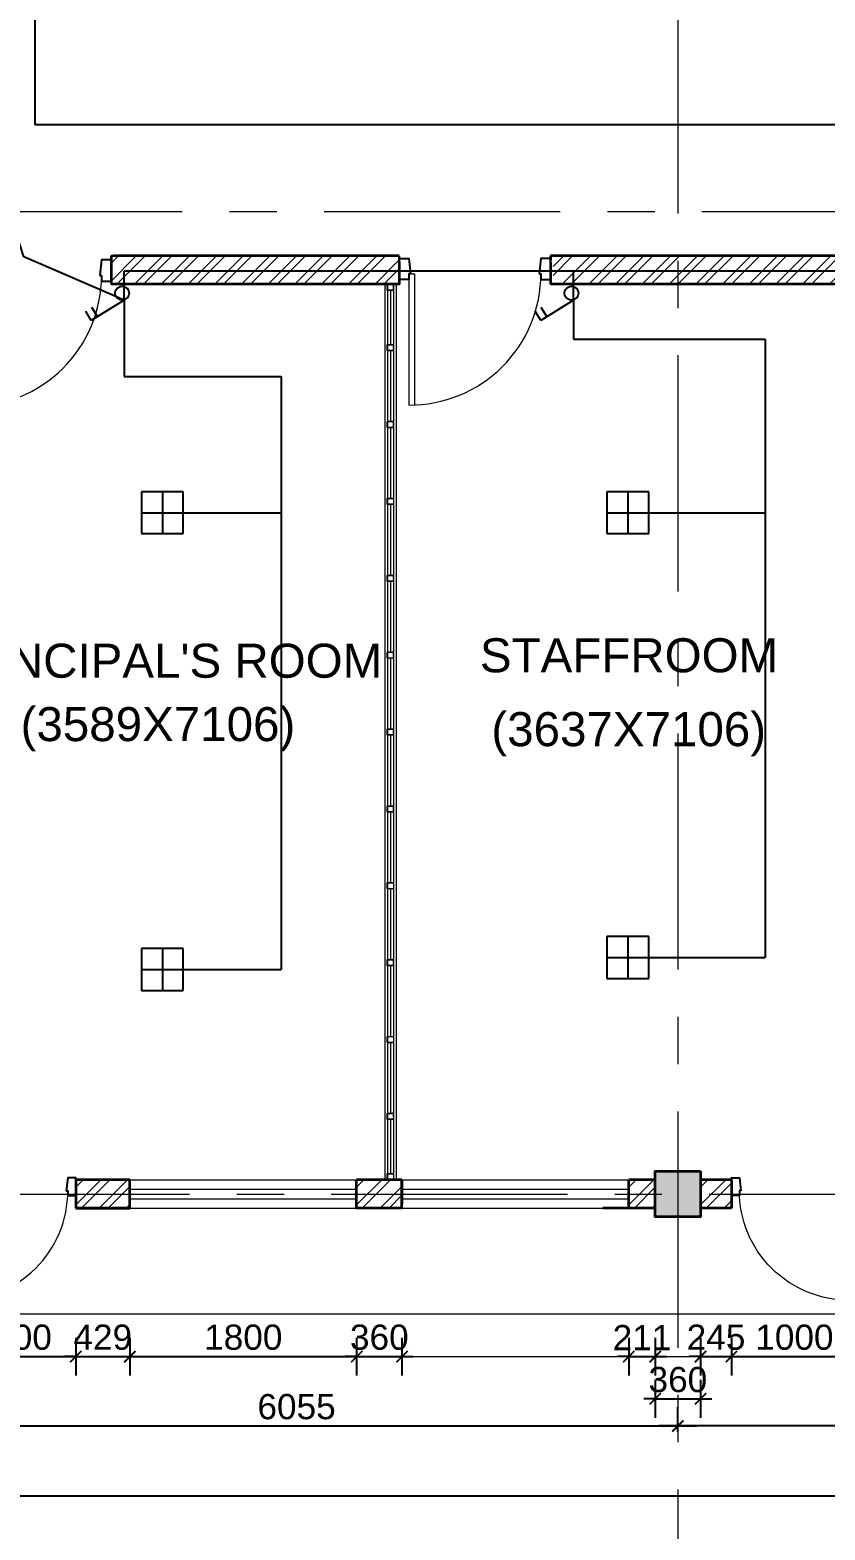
# Model space of a CAD drawing. Header units: inches. Extents: x 527934 to 2134587, y -408734 to 227304.
# Drawn here: x 1699488 to 1705799, y -23437 to -11534 of the extents above; entities that cross this region are included whole.
import ezdxf

# ---------------------------------------------------------------- set-up
doc = ezdxf.new("R2010")
doc.units = ezdxf.units.IN
doc.header["$MEASUREMENT"] = 0
doc.linetypes.add('CENTER', pattern=[2, 1.25, -0.25, 0.25, -0.25])
for name, color, linetype, lineweight in [('1 LIGHT N SWITCH', 3, 'Continuous', 25), ('6 LIGHT PT WIRING', 3, 'Continuous', 25), ('centre line', 1, 'CENTER', 9), ('dim', 253, 'Continuous', 9), ('door', 77, 'Continuous', 13), ('enclosure - exterior', 30, 'Continuous', 30), ('furniture', 253, 'Continuous', 5), ('hatch', 250, 'Continuous', 5), ('hatch 2', 251, 'Continuous', 5), ('Index_Contour', 1, 'Continuous', 20), ('INSULATION', 253, 'Continuous', 5), ('metal', 40, 'Continuous', 18), ('partition wall', 5, 'Continuous', 20), ('plinth', 5, 'Continuous', 9), ('sill', 253, 'Continuous', 13), ('text', 7, 'Continuous', 13), ('wall - brick', 30, 'Continuous', 35), ('window', 1, 'Continuous', 15)]:
    doc.layers.add(name, color=color, linetype=linetype, lineweight=lineweight)
doc.styles.get("Standard").update_dxf_attribs({"font": 'arial.ttf'})
doc.linetypes.add('BATTING', pattern='A,0.0001,-0.1,[134,ltypeshp.shx,S=0.1,R=0,X=-0.1,Y=0],-0.2,[134,ltypeshp.shx,S=0.1,R=180,X=0.1,Y=0],-0.1', length=0.4001)
doc.dimstyles.new('dim 100', dxfattribs={"dimtxt": 200, "dimasz": 90, "dimexe": 150, "dimexo": 150, "dimgap": 50, "dimtad": 1, "dimdec": 0, "dimzin": 0, "dimdsep": 46, "dimtxsty": 'Standard', "dimblk": 'ARCHTICK', "dimcen": 100, "dimdle": 150, "dimazin": 0, "dimtfac": 1, "dimtdec": 0, "dimtix": 1, "dimtmove": 2, "dimatfit": 3, "dimfxl": 150, "dimfxlon": 1, "dimtolj": 1, "dimtzin": 0, "dimarcsym": 0})
pattern_1 = [(45, (-909378.5, 35826.5), (-106.066017, 106.066017), []), (45, (-909307.79, 35826.5), (-106.066017, 106.066017), [])]

# ---------------------------------------------------------------- blocks, each defined once
blk = doc.blocks.new('hhhddhdhhdhd')
at = {"layer": 'hatch 2'}
h = blk.add_hatch(dxfattribs=at)
h.set_pattern_fill('ANSI31', color=256, scale=10.118546, angle=180)
h.set_pattern_definition([(225, (0, 0), (0.8943615741, -0.8943615741), [])])
h.paths.add_polyline_path([(2732477, 3237924), (2732477, 3237970), (2732523, 3237970), (2732523, 3237924)], flags=16)
edge = h.paths.add_edge_path()
edge.add_line((2732475, 3237972), (2732524, 3237972))
edge.add_arc((2732524, 3237972), 0.5, 0, 90, ccw=False)
edge.add_line((2732525, 3237972), (2732525, 3237923))
edge.add_arc((2732524, 3237923), 0.5, -90, 0, ccw=False)
edge.add_line((2732524, 3237922), (2732475, 3237922))
edge.add_arc((2732475, 3237923), 0.5, 180, 270, ccw=False)
edge.add_line((2732475, 3237923), (2732475, 3237972))
edge.add_arc((2732476, 3237972), 0.628, 101.3837, 186.5523, ccw=False)
at = {"layer": 'metal'}
for p, q in [((2732475, 3237923), (2732475, 3237972)), ((2732475, 3237972), (2732524, 3237972)), ((2732525, 3237972), (2732525, 3237923)), ((2732524, 3237922), (2732475, 3237922)), ((2732477, 3237970), (2732523, 3237970)), ((2732477, 3237924), (2732477, 3237970)), ((2732523, 3237924), (2732477, 3237924)), ((2732523, 3237970), (2732523, 3237924))]:
    blk.add_line(p, q, dxfattribs=at)
for centre, radius, start, end in [((2732476, 3237972), 0.628, 101.3837, 186.5523), ((2732524, 3237972), 0.5, 0, 90), ((2732475, 3237923), 0.5, 180, 270), ((2732524, 3237923), 0.5, 270, 0)]:
    blk.add_arc(centre, radius, start, end, dxfattribs=at)
blk = doc.blocks.new('Dd1')
at = {"layer": 'door'}
for p, q in [((6330586.9, 14339), (6330586.9, 13509.1)), ((6330598.9, 14377), (6330624.9, 14377)), ((6330624.9, 14377), (6330624.9, 13509.6))]:
    blk.add_line(p, q, dxfattribs=at)
at = {"layer": 'door', "lineweight": 25}
for points in [[(6330598.9, 14377), (6330586.9, 14377), (6330586.9, 14339), (6330523.9, 14339), (6330523.9, 14479), (6330586.9, 14479)], [(6331448.9, 14377), (6331460.9, 14377), (6331460.9, 14339), (6331523.9, 14339), (6331523.9, 14479), (6331460.9, 14479)]]:
    blk.add_lwpolyline(points, close=True, dxfattribs=at)
at = {"layer": 'door'}
blk.add_arc((6330592.9, 14377), 868, 269.60394, 0, dxfattribs=at)
blk = doc.blocks.new('_ArchTick')
at = {"color": 0, "linetype": 'ByBlock', "const_width": 0.15}
blk.add_lwpolyline([(-0.5, -0.5), (0.5, 0.5)], dxfattribs=at)
blk = doc.blocks.new('*D2547')
at = {"layer": 'Defpoints', "color": 0, "ltscale": 400}
for p in [(1698851, -20658), (1699851, -20658), (1699851, -22061)]:
    blk.add_point(p, dxfattribs=at)
at = {"layer": 'dim', "color": 0, "lineweight": -2, "ltscale": 400}
for p, q in [((1698851, -21911), (1698851, -22211)), ((1699851, -21911), (1699851, -22211)), ((1698701, -22061), (1700001, -22061))]:
    blk.add_line(p, q, dxfattribs=at)
at = {"layer": 'dim', "color": 0, "lineweight": -2, "ltscale": 400, "xscale": 90, "yscale": 90, "zscale": 90, "rotation": 180}
blk.add_blockref('_ArchTick', (1698851, -22061), dxfattribs=at)
at = {"layer": 'dim', "color": 0, "lineweight": -2, "ltscale": 400, "xscale": 90, "yscale": 90, "zscale": 90}
blk.add_blockref('_ArchTick', (1699851, -22061), dxfattribs=at)
at = {"layer": 'dim', "color": 0, "ltscale": 400, "insert": (1699351, -21908), "char_height": 200, "attachment_point": 5}
blk.add_mtext('\\A1;1000', dxfattribs=at)
blk = doc.blocks.new('*D2548')
at = {"layer": 'Defpoints', "color": 0, "ltscale": 400}
for p in [(1699851, -20883), (1700281, -20883), (1700281, -22061)]:
    blk.add_point(p, dxfattribs=at)
at = {"layer": 'dim', "color": 0, "lineweight": -2, "ltscale": 400}
for p, q in [((1699851, -21911), (1699851, -22211)), ((1700281, -21911), (1700281, -22211)), ((1699851, -22061), (1699761, -22061)), ((1699851, -22061), (1700281, -22061)), ((1700281, -22061), (1700371, -22061))]:
    blk.add_line(p, q, dxfattribs=at)
at = {"layer": 'dim', "color": 0, "lineweight": -2, "ltscale": 400, "xscale": 90, "yscale": 90, "zscale": 90}
blk.add_blockref('_ArchTick', (1699851, -22061), dxfattribs=at)
at = {"layer": 'dim', "color": 0, "lineweight": -2, "ltscale": 400, "xscale": 90, "yscale": 90, "zscale": 90, "rotation": 180}
blk.add_blockref('_ArchTick', (1700281, -22061), dxfattribs=at)
at = {"layer": 'dim', "color": 0, "ltscale": 400, "insert": (1700066, -21908), "char_height": 200, "attachment_point": 5}
blk.add_mtext('\\A1;429', dxfattribs=at)
blk = doc.blocks.new('*D2549')
at = {"layer": 'Defpoints', "color": 0, "ltscale": 400}
for p in [(1700281, -20883), (1702081, -20883), (1702081, -22061)]:
    blk.add_point(p, dxfattribs=at)
at = {"layer": 'dim', "color": 0, "lineweight": -2, "ltscale": 400}
for p, q in [((1700281, -21911), (1700281, -22211)), ((1702081, -21911), (1702081, -22211)), ((1700131, -22061), (1702231, -22061))]:
    blk.add_line(p, q, dxfattribs=at)
at = {"layer": 'dim', "color": 0, "lineweight": -2, "ltscale": 400, "xscale": 90, "yscale": 90, "zscale": 90, "rotation": 180}
blk.add_blockref('_ArchTick', (1700281, -22061), dxfattribs=at)
at = {"layer": 'dim', "color": 0, "lineweight": -2, "ltscale": 400, "xscale": 90, "yscale": 90, "zscale": 90}
blk.add_blockref('_ArchTick', (1702081, -22061), dxfattribs=at)
at = {"layer": 'dim', "color": 0, "ltscale": 400, "insert": (1701181, -21908), "char_height": 200, "attachment_point": 5}
blk.add_mtext('\\A1;1800', dxfattribs=at)
blk = doc.blocks.new('*D2550')
at = {"layer": 'Defpoints', "color": 0, "ltscale": 400}
for p in [(1702081, -20883), (1702441, -20883), (1702441, -22061)]:
    blk.add_point(p, dxfattribs=at)
at = {"layer": 'dim', "color": 0, "lineweight": -2, "ltscale": 400}
for p, q in [((1702081, -21911), (1702081, -22211)), ((1702441, -21911), (1702441, -22211)), ((1702081, -22061), (1701991, -22061)), ((1702081, -22061), (1702441, -22061)), ((1702441, -22061), (1702531, -22061))]:
    blk.add_line(p, q, dxfattribs=at)
at = {"layer": 'dim', "color": 0, "lineweight": -2, "ltscale": 400, "xscale": 90, "yscale": 90, "zscale": 90}
blk.add_blockref('_ArchTick', (1702081, -22061), dxfattribs=at)
at = {"layer": 'dim', "color": 0, "lineweight": -2, "ltscale": 400, "xscale": 90, "yscale": 90, "zscale": 90, "rotation": 180}
blk.add_blockref('_ArchTick', (1702441, -22061), dxfattribs=at)
at = {"layer": 'dim', "color": 0, "ltscale": 400, "insert": (1702261, -21908), "char_height": 200, "attachment_point": 5}
blk.add_mtext('\\A1;360', dxfattribs=at)
blk = doc.blocks.new('*D2551')
at = {"layer": 'Defpoints', "color": 0, "ltscale": 400}
for p in [(1704241, -20883), (1704451, -20883), (1704451, -22061)]:
    blk.add_point(p, dxfattribs=at)
at = {"layer": 'dim', "color": 0, "lineweight": -2, "ltscale": 400}
for p, q in [((1704241, -21911), (1704241, -22211)), ((1704451, -21911), (1704451, -22211)), ((1704241, -22061), (1704151, -22061)), ((1704241, -22061), (1704451, -22061)), ((1704451, -22061), (1704541, -22061))]:
    blk.add_line(p, q, dxfattribs=at)
at = {"layer": 'dim', "color": 0, "lineweight": -2, "ltscale": 400, "xscale": 90, "yscale": 90, "zscale": 90}
blk.add_blockref('_ArchTick', (1704241, -22061), dxfattribs=at)
at = {"layer": 'dim', "color": 0, "lineweight": -2, "ltscale": 400, "xscale": 90, "yscale": 90, "zscale": 90, "rotation": 180}
blk.add_blockref('_ArchTick', (1704451, -22061), dxfattribs=at)
at = {"layer": 'dim', "color": 0, "ltscale": 400, "insert": (1704346, -21910), "char_height": 200, "attachment_point": 5}
blk.add_mtext('\\A1;211', dxfattribs=at)
blk = doc.blocks.new('*D2093')
at = {"layer": 'Defpoints', "color": 0, "ltscale": 400}
for p in [(1704451, -20990), (1704811, -20990), (1704811, -22396)]:
    blk.add_point(p, dxfattribs=at)
at = {"layer": 'dim', "color": 0, "lineweight": -2, "ltscale": 400}
for p, q in [((1704451, -22246), (1704451, -22546)), ((1704811, -22246), (1704811, -22546)), ((1704451, -22396), (1704361, -22396)), ((1704451, -22396), (1704811, -22396)), ((1704811, -22396), (1704901, -22396))]:
    blk.add_line(p, q, dxfattribs=at)
at = {"layer": 'dim', "color": 0, "lineweight": -2, "ltscale": 400, "xscale": 90, "yscale": 90, "zscale": 90}
blk.add_blockref('_ArchTick', (1704451, -22396), dxfattribs=at)
at = {"layer": 'dim', "color": 0, "lineweight": -2, "ltscale": 400, "xscale": 90, "yscale": 90, "zscale": 90, "rotation": 180}
blk.add_blockref('_ArchTick', (1704811, -22396), dxfattribs=at)
at = {"layer": 'dim', "color": 0, "ltscale": 400, "insert": (1704631, -22244), "char_height": 200, "attachment_point": 5}
blk.add_mtext('\\A1;360', dxfattribs=at)
blk = doc.blocks.new('*D2552')
at = {"layer": 'Defpoints', "color": 0, "ltscale": 400}
for p in [(1704811, -20883), (1705056, -20883), (1705056, -22061)]:
    blk.add_point(p, dxfattribs=at)
at = {"layer": 'dim', "color": 0, "lineweight": -2, "ltscale": 400}
for p, q in [((1704811, -21911), (1704811, -22211)), ((1705056, -21911), (1705056, -22211)), ((1704811, -22061), (1704721, -22061)), ((1704811, -22061), (1705056, -22061)), ((1705056, -22061), (1705146, -22061))]:
    blk.add_line(p, q, dxfattribs=at)
at = {"layer": 'dim', "color": 0, "lineweight": -2, "ltscale": 400, "xscale": 90, "yscale": 90, "zscale": 90}
blk.add_blockref('_ArchTick', (1704811, -22061), dxfattribs=at)
at = {"layer": 'dim', "color": 0, "lineweight": -2, "ltscale": 400, "xscale": 90, "yscale": 90, "zscale": 90, "rotation": 180}
blk.add_blockref('_ArchTick', (1705056, -22061), dxfattribs=at)
at = {"layer": 'dim', "color": 0, "ltscale": 400, "insert": (1704934, -21908), "char_height": 200, "attachment_point": 5}
blk.add_mtext('\\A1;245', dxfattribs=at)
blk = doc.blocks.new('*D2553')
at = {"layer": 'Defpoints', "color": 0, "ltscale": 400}
for p in [(1705056, -20658), (1706056, -20658), (1706056, -22061)]:
    blk.add_point(p, dxfattribs=at)
at = {"layer": 'dim', "color": 0, "lineweight": -2, "ltscale": 400}
for p, q in [((1705056, -21911), (1705056, -22211)), ((1706056, -21911), (1706056, -22211)), ((1704906, -22061), (1706206, -22061))]:
    blk.add_line(p, q, dxfattribs=at)
at = {"layer": 'dim', "color": 0, "lineweight": -2, "ltscale": 400, "xscale": 90, "yscale": 90, "zscale": 90, "rotation": 180}
blk.add_blockref('_ArchTick', (1705056, -22061), dxfattribs=at)
at = {"layer": 'dim', "color": 0, "lineweight": -2, "ltscale": 400, "xscale": 90, "yscale": 90, "zscale": 90}
blk.add_blockref('_ArchTick', (1706056, -22061), dxfattribs=at)
at = {"layer": 'dim', "color": 0, "ltscale": 400, "insert": (1705556, -21908), "char_height": 200, "attachment_point": 5}
blk.add_mtext('\\A1;1000', dxfattribs=at)
blk = doc.blocks.new('*D2099')
at = {"layer": 'Defpoints', "color": 0, "ltscale": 400}
for p in [(1698461, -21034), (1728801, -21034), (1728801, -23166)]:
    blk.add_point(p, dxfattribs=at)
at = {"layer": 'dim', "color": 0, "lineweight": -2, "ltscale": 400}
for p, q in [((1698461, -23016), (1698461, -23316)), ((1728801, -23016), (1728801, -23316)), ((1698311, -23166), (1728951, -23166))]:
    blk.add_line(p, q, dxfattribs=at)
at = {"layer": 'dim', "color": 0, "lineweight": -2, "ltscale": 400, "xscale": 90, "yscale": 90, "zscale": 90, "rotation": 180}
blk.add_blockref('_ArchTick', (1698461, -23166), dxfattribs=at)
at = {"layer": 'dim', "color": 0, "lineweight": -2, "ltscale": 400, "xscale": 90, "yscale": 90, "zscale": 90}
blk.add_blockref('_ArchTick', (1728801, -23166), dxfattribs=at)
at = {"layer": 'dim', "color": 0, "ltscale": 400, "insert": (1713631, -23014), "char_height": 200, "attachment_point": 5}
blk.add_mtext('\\A1;30340', dxfattribs=at)
blk = doc.blocks.new('*D2120')
at = {"layer": 'Defpoints', "color": 0, "ltscale": 400}
for p in [(1698466, -11766), (1734566, -11766), (1698466, -23721)]:
    blk.add_point(p, dxfattribs=at)
at = {"layer": 'dim', "color": 0, "lineweight": -2, "ltscale": 400}
for p, q in [((1698466, -23571), (1698466, -23871)), ((1734566, -23571), (1734566, -23871)), ((1734716, -23721), (1698316, -23721))]:
    blk.add_line(p, q, dxfattribs=at)
at = {"layer": 'dim', "color": 0, "lineweight": -2, "ltscale": 400, "xscale": 90, "yscale": 90, "zscale": 90, "rotation": 180}
blk.add_blockref('_ArchTick', (1698466, -23721), dxfattribs=at)
at = {"layer": 'dim', "color": 0, "lineweight": -2, "ltscale": 400, "xscale": 90, "yscale": 90, "zscale": 90}
blk.add_blockref('_ArchTick', (1734566, -23721), dxfattribs=at)
at = {"layer": 'dim', "color": 0, "ltscale": 400, "insert": (1716516, -23569), "char_height": 200, "attachment_point": 5}
blk.add_mtext('\\A1;36100', dxfattribs=at)
blk = doc.blocks.new('*D2126')
at = {"layer": 'Defpoints', "color": 0, "ltscale": 400}
for p in [(1704631, -22611), (1698576, -22774), (1704631, -22774)]:
    blk.add_point(p, dxfattribs=at)
at = {"layer": 'furniture', "color": 0, "lineweight": -2, "ltscale": 400}
for p, q in [((1698576, -22624), (1698576, -22461)), ((1704631, -22624), (1704631, -22461)), ((1698426, -22611), (1704781, -22611))]:
    blk.add_line(p, q, dxfattribs=at)
at = {"layer": 'furniture', "color": 0, "lineweight": -2, "ltscale": 400, "xscale": 90, "yscale": 90, "zscale": 90, "rotation": 180}
blk.add_blockref('_ArchTick', (1698576, -22611), dxfattribs=at)
at = {"layer": 'furniture', "color": 0, "lineweight": -2, "ltscale": 400, "xscale": 90, "yscale": 90, "zscale": 90}
blk.add_blockref('_ArchTick', (1704631, -22611), dxfattribs=at)
at = {"layer": 'furniture', "color": 0, "ltscale": 400, "insert": (1701604, -22459), "char_height": 200, "attachment_point": 5}
blk.add_mtext('\\A1;6055', dxfattribs=at)
blk = doc.blocks.new('*D2127')
at = {"layer": 'Defpoints', "color": 0, "ltscale": 400}
for p in [(1704631, -22611), (1704631, -22807), (1710621, -22807)]:
    blk.add_point(p, dxfattribs=at)
at = {"layer": 'furniture', "color": 0, "lineweight": -2, "ltscale": 400}
for p, q in [((1704631, -22657), (1704631, -22461)), ((1710621, -22657), (1710621, -22461)), ((1710771, -22611), (1704481, -22611))]:
    blk.add_line(p, q, dxfattribs=at)
at = {"layer": 'furniture', "color": 0, "lineweight": -2, "ltscale": 400, "xscale": 90, "yscale": 90, "zscale": 90, "rotation": 180}
blk.add_blockref('_ArchTick', (1704631, -22611), dxfattribs=at)
at = {"layer": 'furniture', "color": 0, "lineweight": -2, "ltscale": 400, "xscale": 90, "yscale": 90, "zscale": 90}
blk.add_blockref('_ArchTick', (1710621, -22611), dxfattribs=at)
at = {"layer": 'furniture', "color": 0, "ltscale": 400, "insert": (1707626, -22459), "char_height": 200, "attachment_point": 5}
blk.add_mtext('\\A1;5990', dxfattribs=at)
blk = doc.blocks.new('2 GANG')
at = {"color": 3}
for p, q in [((546996.5, 231907.1), (547117.2, 232109)), ((547117.2, 232109), (547173.2, 232075.3)), ((547094.6, 232071.2), (547150.6, 232037.5))]:
    blk.add_line(p, q, dxfattribs=at)
blk.add_circle((547026.8, 231875), 42.7, dxfattribs=at)
blk = doc.blocks.new('1x1')
at = {"color": 3, "ltscale": 0.015}
for p, q in [((1177842.7, -86772.3), (1177405.3, -86772.3)), ((1177405.3, -86772.3), (1177405.3, -87209.7)), ((1177624, -86772.3), (1177624, -87209.7)), ((1177842.7, -87209.7), (1177842.7, -86772.3)), ((1177405.3, -86991), (1177842.7, -86991)), ((1177405.3, -87209.7), (1177842.7, -87209.7))]:
    blk.add_line(p, q, dxfattribs=at)
blk = doc.blocks.new('*U1937')
at = {"color": 3}
for p, q in [((-181326.36, -126938.56), (-181310.16, -126924.19)), ((-181310.16, -126924.19), (-181289.81, -126926.68)), ((-181289.81, -126926.68), (-181295.47, -126927.35)), ((-181289.81, -126926.68), (-181295.13, -126924.59))]:
    blk.add_line(p, q, dxfattribs=at)

msp = doc.modelspace()

# ---------------------------------------------------------------- hatches: boundary and pattern name
h = msp.add_hatch()
h.set_pattern_fill('ANSI31', color=256, scale=10, angle=-90)
h.set_pattern_definition([(315, (1763797.2655, 182312.1175), (0.8838834765, 0.8838834765), [])])
h.paths.add_polyline_path([(1698691.3, 9392.1), (1698691.3, 9622.1), (1698461.3, 9622.1), (1698461.3, 9392.1)])
h.paths.add_polyline_path([(1698753.8, -3362.9), (1698753.8, -3012.9), (1698403.8, -3012.9), (1698403.8, -3362.9)])
h.paths.add_polyline_path([(1698753.8, -8252.9), (1698753.8, -7902.9), (1698403.8, -7902.9), (1698403.8, -8252.9)])
h.paths.add_polyline_path([(1698753.8, -13148.9), (1698753.8, -12798.9), (1698403.8, -12798.9), (1698403.8, -13148.9)])
h.paths.add_polyline_path([(1698691.3, -20887.9), (1698691.3, -20657.9), (1698461.3, -20657.9), (1698461.3, -20887.9)])
h.paths.add_polyline_path([(1704811.3, -20950.4), (1704811.3, -20590.4), (1704451.3, -20590.4), (1704451.3, -20950.4)])
h.paths.add_polyline_path([(1710801.3, -20950.4), (1710801.3, -20590.4), (1710441.3, -20590.4), (1710441.3, -20950.4)])
h.paths.add_polyline_path([(1716796.3, -20950.4), (1716796.3, -20590.4), (1716436.3, -20590.4), (1716436.3, -20950.4)])
h.paths.add_polyline_path([(1722801.3, -20950.4), (1722801.3, -20590.4), (1722441.3, -20590.4), (1722441.3, -20950.4)])
h.paths.add_polyline_path([(1728801.3, -20887.9), (1728801.3, -20657.9), (1728571.3, -20657.9), (1728571.3, -20887.9)])
h.paths.add_polyline_path([(1728858.8, -13148.9), (1728858.8, -12798.9), (1728508.8, -12798.9), (1728508.8, -13148.9)])
h.paths.add_polyline_path([(1728858.8, -8252.9), (1728858.8, -7902.9), (1728508.8, -7902.9), (1728508.8, -8252.9)])
h.paths.add_polyline_path([(1728858.8, -3362.9), (1728858.8, -3012.9), (1728508.8, -3012.9), (1728508.8, -3362.9)])
h.paths.add_polyline_path([(1728858.8, 1533.1), (1728858.8, 1883.1), (1728508.8, 1883.1), (1728508.8, 1533.1)])
h.paths.add_polyline_path([(1728801.3, 9392.1), (1728801.3, 9622.1), (1728571.3, 9622.1), (1728571.3, 9392.1)])
h.paths.add_polyline_path([(1722801.3, 9324.6), (1722801.3, 9684.6), (1722441.3, 9684.6), (1722441.3, 9324.6)])
h.paths.add_polyline_path([(1716796.3, 9324.6), (1716796.3, 9684.6), (1716436.3, 9684.6), (1716436.3, 9324.6)])
h.paths.add_polyline_path([(1710801.3, 9324.6), (1710801.3, 9684.6), (1710441.3, 9684.6), (1710441.3, 9324.6)])
h.paths.add_polyline_path([(1704811.3, 9324.6), (1704811.3, 9684.6), (1704451.3, 9684.6), (1704451.3, 9324.6)])
at = {"layer": 'hatch', "lineweight": 5, "ltscale": 400}
h = msp.add_hatch(dxfattribs=at)
h.set_pattern_fill('ANSI32', color=256, scale=400)
h.set_pattern_definition(pattern_1)
edge = h.paths.add_edge_path()
edge.add_line((1702419.8, -13326.9), (1702419.8, -13551.9))
edge.add_line((1702419.8, -13551.9), (1700131.3, -13551.9))
edge.add_line((1700131.3, -13551.9), (1700131.3, -13326.9))
edge.add_line((1700131.3, -13326.9), (1702419.8, -13326.9))
h = msp.add_hatch(dxfattribs=at)
h.set_pattern_fill('ANSI32', color=256, scale=400)
h.set_pattern_definition(pattern_1)
edge = h.paths.add_edge_path()
edge.add_line((1703639.8, -13326.9), (1703639.8, -13551.9))
edge.add_line((1706196.3, -13551.9), (1703639.8, -13551.9))
edge.add_line((1706196.3, -13326.9), (1703639.8, -13326.9))
edge.add_line((1706196.3, -13326.9), (1706196.3, -13551.9))
edge.add_line((1707416.3, -13494.4), (1707416.3, -13551.9))
edge.add_line((1713701.3, -13551.9), (1707416.3, -13551.9))
edge.add_line((1713701.3, -13326.9), (1707416.3, -13326.9))
edge.add_line((1707416.3, -13374.4), (1707416.3, -13494.4))
edge.add_line((1707416.3, -13326.9), (1707416.3, -13374.4))
edge.add_line((1713701.3, -13551.9), (1713701.3, -13326.9))
h = msp.add_hatch(dxfattribs=at)
h.set_pattern_fill('ANSI32', color=256, scale=400)
h.set_pattern_definition([(45, (-909658.5, 28495.5), (-106.066017, 106.066017), []), (45, (-909587.79, 28495.5), (-106.066017, 106.066017), [])])
h.paths.add_polyline_path([(1700280.5, -20657.9), (1700280.5, -20882.9), (1699851.3, -20882.9), (1699851.3, -20657.9)])
h = msp.add_hatch(dxfattribs=at)
h.set_pattern_fill('ANSI32', color=256, scale=400)
h.set_pattern_definition([(45, (-907429.25, 28495.5), (-106.066017, 106.066017), []), (45, (-907358.54, 28495.5), (-106.066017, 106.066017), [])])
h.paths.add_polyline_path([(1702440.5, -20657.9), (1702440.5, -20882.9), (1702080.5, -20882.9), (1702080.5, -20657.9)])
h = msp.add_hatch(dxfattribs=at)
h.set_pattern_fill('ANSI32', color=256, scale=400)
h.set_pattern_definition([(45, (-905269.25, 28495.5), (-106.066017, 106.066017), []), (45, (-905198.54, 28495.5), (-106.066017, 106.066017), [])])
h.paths.add_polyline_path([(1704451.3, -20657.9), (1704451.3, -20882.9), (1704240.5, -20882.9), (1704240.5, -20657.9)])
h = msp.add_hatch(dxfattribs=at)
h.set_pattern_fill('ANSI32', color=256, scale=400)
h.set_pattern_definition([(45, (-904698.5, 28495.5), (-106.066017, 106.066017), []), (45, (-904627.79, 28495.5), (-106.066017, 106.066017), [])])
edge = h.paths.add_edge_path()
edge.add_line((1705056.3, -20657.9), (1705056.3, -20882.9))
edge.add_line((1705056.3, -20882.9), (1704811.3, -20882.9))
edge.add_line((1704811.3, -20882.9), (1704811.3, -20657.9))
edge.add_line((1704811.3, -20657.9), (1705022, -20657.9))
at = {"layer": 'Index_Contour', "ltscale": 0.5}
h = msp.add_hatch(dxfattribs=at)
h.set_pattern_fill('ANSI31', color=0, angle=-90)
h.set_pattern_definition([(315, (-1516834.20872, 2743507.22554), (0.0883883476483, 0.0883883476483), [])])
h.paths.add_polyline_path([(1702419.8, -13551.9), (1700151.3, -13551.9)])

# ---------------------------------------------------------------- linework, layer by layer
at = {"layer": '6 LIGHT PT WIRING', "ltscale": 400}
for p, q in [((1699527, -7509.6), (1699527, -12284.5)), ((1699527, -12284.5), (1716036, -12284.5)), ((1703801.8, -13448), (1700234.8, -13448)), ((1700234.8, -13677.6), (1700234.8, -13448)), ((1707866.3, -13448), (1703801.8, -13448)), ((1703801.8, -13677.6), (1703801.8, -13448)), ((1700234.8, -13677.6), (1700234.8, -14284)), ((1703801.8, -13677.6), (1703801.8, -13986.5)), ((1703801.8, -13986.5), (1705324, -13986.5)), ((1705324, -13986.5), (1705324, -18894.4)), ((1700234.8, -14284), (1701482.5, -14284)), ((1701482.5, -14284), (1701482.5, -18989.4)), ((1700538.8, -15364.4), (1701482.5, -15364.4)), ((1704233.8, -15364.4), (1705324, -15364.4)), ((1704233.8, -18894.4), (1705324, -18894.4)), ((1700538.8, -18989.4), (1701482.5, -18989.4))]:
    msp.add_line(p, q, dxfattribs=at)
at = {"layer": 'centre line', "ltscale": 1500}
for p, q in [((1704631.3, 12884.6), (1704631.3, -24602)), ((1692822, -12973.9), (1740028.1, -12973.9)), ((1692879.5, -20772.9), (1740028.1, -20772.9))]:
    msp.add_line(p, q, dxfattribs=at)
at = {"layer": 'dim', "ltscale": 400}
msp.add_line((1698461.3, -22060.5), (1731608, -22060.5), dxfattribs=at)
at = {"layer": 'enclosure - exterior'}
msp.add_line((1700151.3, -13326.9), (1700131.3, -13326.9), dxfattribs=at)
for points in [[(1702419.8, -13326.9), (1702419.8, -13551.9), (1700131.3, -13551.9)], [(1700151.3, -13328.5), (1700151.3, -13326.9), (1702419.8, -13326.9)]]:
    msp.add_lwpolyline(points, dxfattribs=at)
at = {"layer": 'INSULATION', "linetype": 'BATTING', "ltscale": 400}
for p, q in [((1702349.8, -13551.9), (1702349.8, -13553.9)), ((1702349.8, -20655.9), (1702349.8, -20657.9))]:
    msp.add_line(p, q, dxfattribs=at)
at = {"layer": 'INSULATION', "linetype": 'BATTING', "ltscale": 50}
for p, q in [((1702349.8, -13601), (1702349.8, -14031.9)), ((1702349.8, -14079), (1702349.8, -14641.9)), ((1702349.8, -14687.9), (1702349.8, -15251.9)), ((1702349.8, -15297.9), (1702349.8, -15861.9)), ((1702349.8, -15907.9), (1702349.8, -16471.9)), ((1702349.8, -16517.9), (1702349.8, -17081.9)), ((1702349.8, -17127.9), (1702349.8, -17691.9)), ((1702349.8, -17737.9), (1702349.8, -18301.9)), ((1702349.8, -18347.9), (1702349.8, -18911.9)), ((1702349.8, -18957.9), (1702349.8, -19521.9)), ((1702349.8, -19567.9), (1702349.8, -20131.9)), ((1702349.8, -20177.9), (1702349.8, -20609.9))]:
    msp.add_line(p, q, dxfattribs=at)
at = {"layer": 'partition wall', "ltscale": 400}
for p, q in [((1702304.8, -13551.9), (1702304.8, -20657.9)), ((1702324.8, -13551.9), (1702324.8, -20657.9)), ((1702374.8, -13551.9), (1702374.8, -20657.9)), ((1702394.8, -13551.9), (1702394.8, -20657.9))]:
    msp.add_line(p, q, dxfattribs=at)
at = {"layer": 'plinth'}
msp.add_line((1728801.3, -21722.9), (1698461.3, -21722.9), dxfattribs=at)
at = {"layer": 'sill'}
for p, q in [((1700280.5, -20657.9), (1702080.5, -20657.9)), ((1702440.5, -20657.9), (1704240.5, -20657.9)), ((1700280.5, -20882.9), (1702080.5, -20882.9)), ((1702440.5, -20882.9), (1704240.5, -20882.9))]:
    msp.add_line(p, q, dxfattribs=at)
at = {"layer": 'wall - brick'}
for p, q in [((1700131.3, -13326.9), (1700131.3, -13551.9)), ((1702419.8, -13326.9), (1700151.3, -13326.9)), ((1703639.8, -13326.9), (1703619.8, -13326.9)), ((1703619.8, -13326.9), (1703619.8, -13364.4)), ((1706196.3, -13326.9), (1703639.8, -13326.9)), ((1700131.3, -13374.4), (1700131.3, -13504.4)), ((1702419.8, -13374.4), (1702419.8, -13551.9)), ((1703619.8, -13374.4), (1703619.8, -13551.9)), ((1702419.8, -13551.9), (1700151.3, -13551.9)), ((1706196.3, -13551.9), (1703619.8, -13551.9)), ((1699851.3, -20657.9), (1699851.3, -20882.9)), ((1700280.5, -20657.9), (1699851.3, -20657.9)), ((1700280.5, -20882.9), (1700280.5, -20657.9)), ((1702394.8, -20657.9), (1702080.5, -20657.9)), ((1702080.5, -20882.9), (1702080.5, -20657.9)), ((1702440.5, -20657.9), (1702394.8, -20657.9)), ((1702440.5, -20657.9), (1702440.5, -20845.4)), ((1702440.5, -20882.9), (1702440.5, -20657.9)), ((1704451.3, -20657.9), (1704240.5, -20657.9)), ((1704240.5, -20882.9), (1704240.5, -20657.9)), ((1705056.3, -20657.9), (1704811.3, -20657.9)), ((1705056.3, -20657.9), (1705056.3, -20882.9)), ((1700280.5, -20882.9), (1699851.3, -20882.9)), ((1699851.3, -20882.9), (1700280.5, -20882.9)), ((1702440.5, -20882.9), (1702080.5, -20882.9)), ((1704451.3, -20882.9), (1704035.5, -20882.9)), ((1705056.3, -20882.9), (1704811.3, -20882.9))]:
    msp.add_line(p, q, dxfattribs=at)
msp.add_lwpolyline([(1704811.3, -20590.4), (1704811.3, -20950.4), (1704451.3, -20950.4), (1704451.3, -20590.4)], close=True, dxfattribs=at)
at = {"layer": 'window'}
for p, q in [((1700280.5, -20732.9), (1702080.5, -20732.9)), ((1700280.5, -20807.9), (1702080.5, -20807.9)), ((1702440.5, -20732.9), (1704240.5, -20732.9)), ((1702440.5, -20807.9), (1704240.5, -20807.9))]:
    msp.add_line(p, q, dxfattribs=at)

# ---------------------------------------------------------------- block references
at = {"layer": '1 LIGHT N SWITCH', "xscale": 1.29999999965814, "yscale": 1.300000000017462, "zscale": 1.3, "rotation": 152.6690694650147}
for p in [(2470368.2, -72337.3), (2473935.2, -72337.3)]:
    msp.add_blockref('2 GANG', p, dxfattribs=at)
at = {"layer": '1 LIGHT N SWITCH', "xscale": 0.7600000000093132, "yscale": 0.7599999999947613, "zscale": 0.76}
for p in [(805544.5, 50748.8), (809239.5, 50748.8), (809239.5, 47218.8), (805544.5, 47123.8)]:
    msp.add_blockref('1x1', p, dxfattribs=at)
at = {"layer": '6 LIGHT PT WIRING', "color": 3, "xscale": 39.99999999996368, "yscale": 40, "zscale": 40.00000000000001, "rotation": 115.0040372221575}
msp.add_blockref('*U1937', (-5967166.7, 4413419.5), dxfattribs=at)
at = {"layer": 'dim', "xscale": 1.199999999953434, "yscale": 1.19999999999709, "zscale": 1.2}
for p in [(-5897697.4, -30733.7), (-5894208.9, -30721.2)]:
    msp.add_blockref('Dd1', p, dxfattribs=at)
at = {"layer": 'dim'}
msp.add_blockref('Dd1', (-4631672.6, -35121.9), dxfattribs=at)
at = {"layer": 'dim', "xscale": -1}
msp.add_blockref('Dd1', (8036580.2, -35121.9), dxfattribs=at)
at = {"layer": 'Index_Contour', "color": 0, "rotation": 270}
for p in [(-1535597.7, 2717835.1), (-1535597.7, 2717225.1), (-1535597.7, 2716615.1), (-1535597.7, 2716005.1), (-1535597.7, 2715395.1), (-1535597.7, 2714785.1), (-1535597.7, 2714175.1), (-1535597.7, 2713565.1), (-1535597.7, 2712955.1), (-1535597.7, 2712345.1), (-1535597.7, 2711867.1)]:
    msp.add_blockref('hhhddhdhhdhd', p, dxfattribs=at)
at = {"layer": 'metal', "rotation": 270}
for p in [(-1535597.7, 2718923.1), (-1535597.7, 2718445.1)]:
    msp.add_blockref('hhhddhdhhdhd', p, dxfattribs=at)

# ---------------------------------------------------------------- texts
at = {"layer": 'text'}
for s, p in [("PRINCIPAL'S ROOM", (1698691.3, -16674)), ('STAFFROOM', (1703059.3, -16630.9)), ('(3589X7106)', (1699413.3, -17177.1)), ('(3637X7106)', (1703150.4, -17217.2))]:
    msp.add_text(s, height=270, dxfattribs=at).set_placement(p)

# ---------------------------------------------------------------- dimensions: what is measured, and where the dimension line sits
at = {"layer": 'dim', "ltscale": 400}
for base, p1, p2, picture, middle in [((1698466.3, -23721.2), (1734566.3, -11766.4), (1698466.3, -11766.4), '*D2120', (1716516.3, -23569)), ((1699851.3, -22060.5), (1698851.3, -20657.9), (1699851.3, -20657.9), '*D2547', (1699351.3, -21908.4)), ((1706056.3, -22060.5), (1705056.3, -20657.9), (1706056.3, -20657.9), '*D2553', (1705556.3, -21908.4)), ((1700280.5, -22060.5), (1699851.3, -20882.9), (1700280.5, -20882.9), '*D2548', (1700065.9, -21908.4)), ((1702080.5, -22060.5), (1700280.5, -20882.9), (1702080.5, -20882.9), '*D2549', (1701180.5, -21908.4)), ((1702440.5, -22060.5), (1702080.5, -20882.9), (1702440.5, -20882.9), '*D2550', (1702260.5, -21908.4)), ((1704451.3, -22060.5), (1704240.5, -20882.9), (1704451.3, -20882.9), '*D2551', (1704345.9, -21910.1)), ((1705056.3, -22060.5), (1704811.3, -20882.9), (1705056.3, -20882.9), '*D2552', (1704933.8, -21908.4)), ((1728801.3, -23166.2), (1698461.3, -21034.5), (1728801.3, -21034.5), '*D2099', (1713631.3, -23014)), ((1704811.3, -22396.4), (1704451.3, -20989.7), (1704811.3, -20989.7), '*D2093', (1704631.3, -22244.2))]:
    dim = msp.add_linear_dim(base=base, p1=p1, p2=p2, dimstyle='dim 100', override={"dimpost": '\\X'}, dxfattribs=at)
    dim.commit()
    dim.dimension.update_dxf_attribs({"geometry": picture, "text_midpoint": middle})
at = {"layer": 'furniture', "ltscale": 400}
for p1, p2, picture, middle in [((1698576.3, -22774.2), (1704631.3, -22774.2), '*D2126', (1701603.8, -22459.1)), ((1710621.3, -22807.1), (1704631.3, -22807.1), '*D2127', (1707626.3, -22459.1))]:
    dim = msp.add_linear_dim(base=(1704631.3, -22611.2), p1=p1, p2=p2, dimstyle='dim 100', override={"dimpost": '\\X'}, dxfattribs=at)
    dim.commit()
    dim.dimension.update_dxf_attribs({"geometry": picture, "text_midpoint": middle})

doc.saveas('drawing.dxf')
